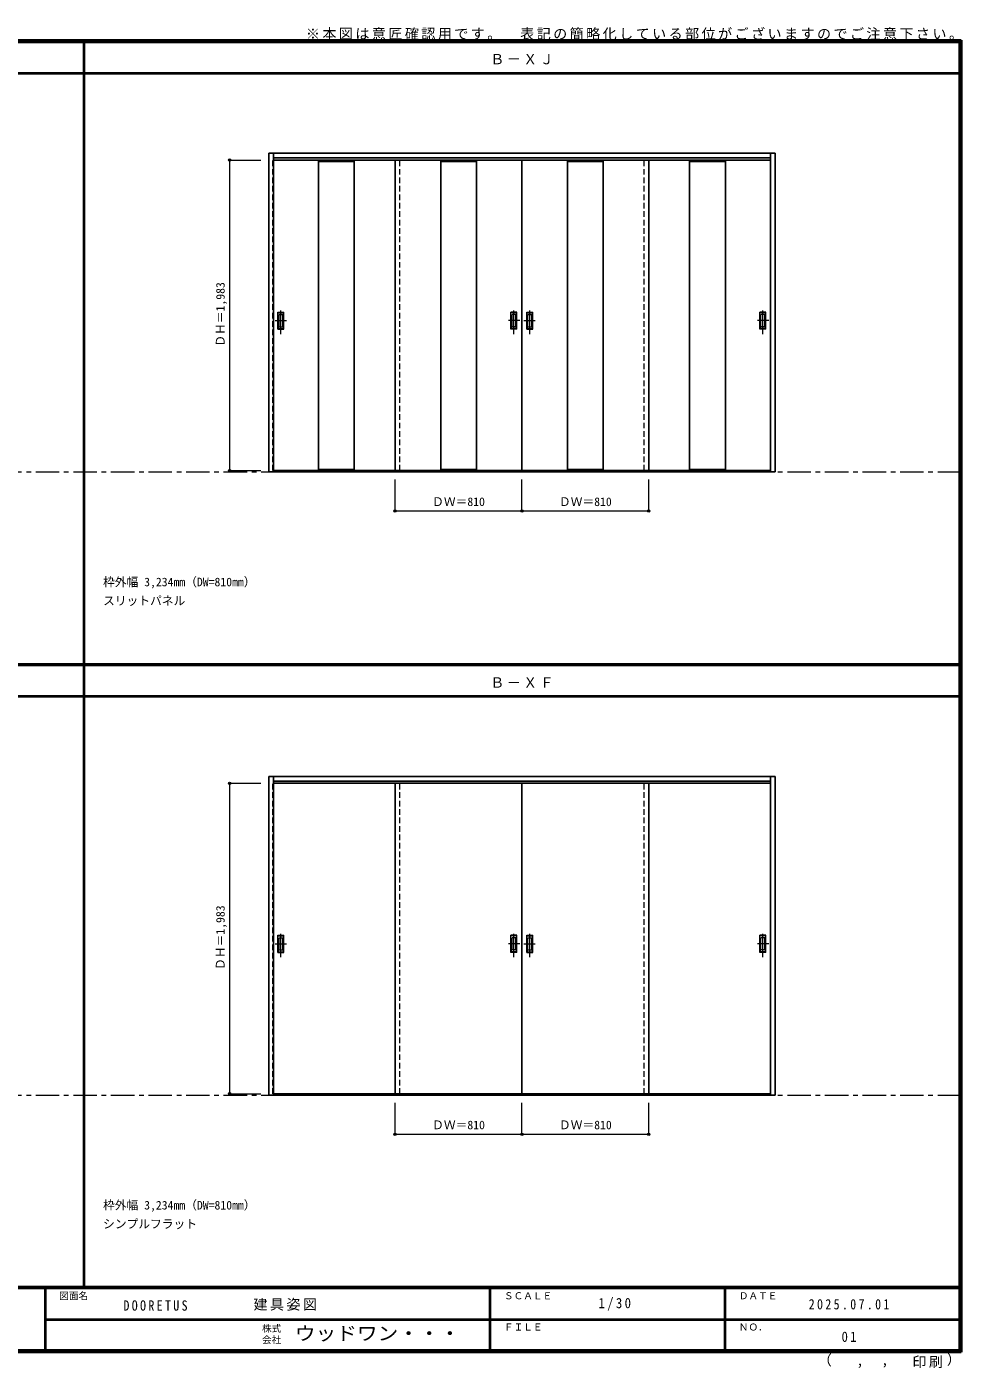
# Model space of a CAD drawing. Units: millimetres, scale not verified. Extents: x -6000 to 5700, y -4307 to 4260.
# Drawn here: x -267 to 5700, y -4307 to 4260 of the extents above; entities that cross this region are included whole.
import ezdxf
from ezdxf.enums import TextEntityAlignment as Align

# ---------------------------------------------------------------- set-up
doc = ezdxf.new("R2010")
doc.units = ezdxf.units.MM
doc.header["$LTSCALE"] = 30
doc.header["$PDMODE"] = 32
doc.header["$PDSIZE"] = 15
doc.linetypes.add('CHAIN1', pattern=[8, 5, -1, 1, -1])
doc.linetypes.add('DASHED1', pattern=[1.8, 1.2, -0.6])
for name, color, linetype, lineweight in [('0-1_通り芯', 7, 'CHAIN1', 18), ('0-2_扉', 3, 'Continuous', 25), ('0-4_枠', 3, 'Continuous', 25), ('0-6_引手', 7, 'Continuous', 18), ('0-B_寸法', 7, 'Continuous', 9), ('F-1_枠', 6, 'Continuous', 40)]:
    doc.layers.add(name, color=color, linetype=linetype, lineweight=lineweight)
doc.layers.add('0-A_文字', color=7, linetype='Continuous')
doc.layers.add('F-A_文字', color=7, linetype='Continuous')
doc.styles.add('ＭＳ ゴシック', font='')
doc.styles.get('ＭＳ ゴシック').set_extended_font_data('MS Gothic')

msp = doc.modelspace()

# ---------------------------------------------------------------- linework, layer by layer
at = {"layer": '0-1_通り芯'}
for p, q in [((-5490, 1418), (5690, 1418)), ((-5490, -2562.5), (5690, -2562.5))]:
    msp.add_line(p, q, dxfattribs=at)
at = {"layer": '0-2_扉', "color": 4, "linetype": 'DASHED1', "lineweight": 9}
for p, q in [((1305, 1426), (1305, 3409)), ((1308, 3409), (1305, 3409)), ((2115, 1426), (2115, 3409)), ((3675, 1426), (3675, 3409)), ((4482, 3409), (4485, 3409)), ((4485, 1426), (4485, 3409)), ((1308, 1426), (1305, 1426)), ((4482, 1426), (4485, 1426)), ((1305, -2554.5), (1305, -571.5)), ((1308, -571.5), (1305, -571.5)), ((2115, -2554.5), (2115, -571.5)), ((3675, -2554.5), (3675, -571.5)), ((4482, -571.5), (4485, -571.5)), ((4485, -2554.5), (4485, -571.5)), ((1308, -2554.5), (1305, -2554.5)), ((4482, -2554.5), (4485, -2554.5))]:
    msp.add_line(p, q, dxfattribs=at)
at = {"layer": '0-2_扉'}
for p, q in [((2115, 3409), (1308, 3409)), ((1596, 3409), (1596, 1426)), ((1824, 3409), (1824, 1426)), ((2085, 3409), (2895, 3409)), ((2085, 1426), (2085, 3409)), ((2376, 3409), (2376, 1426)), ((2604, 3409), (2604, 1426)), ((3705, 3409), (2895, 3409)), ((2895, 1426), (2895, 3409)), ((3186, 3409), (3186, 1426)), ((3414, 3409), (3414, 1426)), ((3675, 3409), (4482, 3409)), ((3705, 1426), (3705, 3409)), ((3966, 3409), (3966, 1426)), ((4194, 3409), (4194, 1426)), ((2115, 1426), (1308, 1426)), ((2085, 1426), (2895, 1426)), ((2085, 1418), (2115, 1418)), ((3705, 1426), (2895, 1426)), ((3675, 1426), (4482, 1426)), ((3675, 1418), (3705, 1418)), ((2115, -571.5), (1308, -571.5)), ((2085, -571.5), (2895, -571.5)), ((2085, -2554.5), (2085, -571.5)), ((3705, -571.5), (2895, -571.5)), ((2895, -2554.5), (2895, -571.5)), ((3675, -571.5), (4482, -571.5)), ((3705, -2554.5), (3705, -571.5)), ((2115, -2554.5), (1308, -2554.5)), ((2085, -2554.5), (2895, -2554.5)), ((2085, -2562.5), (2115, -2562.5)), ((3705, -2554.5), (2895, -2554.5)), ((3675, -2554.5), (4482, -2554.5)), ((3675, -2562.5), (3705, -2562.5))]:
    msp.add_line(p, q, dxfattribs=at)
at = {"layer": '0-2_扉', "color": 7, "lineweight": 18}
for p, q in [((1596, 3401), (1824, 3401)), ((2376, 3401), (2604, 3401)), ((3186, 3401), (3414, 3401)), ((3966, 3401), (4194, 3401)), ((1596, 1434), (1824, 1434)), ((2376, 1434), (2604, 1434)), ((3186, 1434), (3414, 1434)), ((3966, 1434), (4194, 1434))]:
    msp.add_line(p, q, dxfattribs=at)
at = {"layer": '0-4_枠'}
for p, q in [((1278, 1418), (1278, 3453)), ((1278, 3453), (4512, 3453)), ((1308, 1418), (1308, 3453)), ((4482, 1418), (4482, 3453)), ((4512, 1418), (4512, 3453)), ((1308, 3423), (4482, 3423)), ((1308, 1418), (1278, 1418)), ((4482, 1421), (1308, 1421)), ((4482, 1418), (1308, 1418)), ((4512, 1418), (4482, 1418)), ((1278, -2562.5), (1278, -527.5)), ((1278, -527.5), (4512, -527.5)), ((1308, -2562.5), (1308, -527.5)), ((1308, -557.5), (4482, -557.5)), ((4482, -2562.5), (4482, -527.5)), ((4512, -2562.5), (4512, -527.5)), ((1308, -2562.5), (1278, -2562.5)), ((4482, -2559.5), (1308, -2559.5)), ((4482, -2562.5), (1308, -2562.5)), ((4512, -2562.5), (4482, -2562.5))]:
    msp.add_line(p, q, dxfattribs=at)
at = {"layer": '0-6_引手'}
for p, q in [((1337, 2438.5), (1375, 2438.5)), ((1337, 2328.5), (1337, 2438.5)), ((1343.5, 2422.5), (1368.5, 2422.5)), ((1343.5, 2344.5), (1343.5, 2422.5)), ((1368.5, 2344.5), (1368.5, 2422.5)), ((1375, 2328.5), (1375, 2438.5)), ((2863, 2438.5), (2825, 2438.5)), ((2825, 2328.5), (2825, 2438.5)), ((2856.5, 2422.5), (2831.5, 2422.5)), ((2831.5, 2344.5), (2831.5, 2422.5)), ((2856.5, 2344.5), (2856.5, 2422.5)), ((2863, 2328.5), (2863, 2438.5)), ((2927, 2438.5), (2965, 2438.5)), ((2927, 2328.5), (2927, 2438.5)), ((2933.5, 2422.5), (2958.5, 2422.5)), ((2933.5, 2344.5), (2933.5, 2422.5)), ((2958.5, 2344.5), (2958.5, 2422.5)), ((2965, 2328.5), (2965, 2438.5)), ((4453, 2438.5), (4415, 2438.5)), ((4415, 2328.5), (4415, 2438.5)), ((4446.5, 2422.5), (4421.5, 2422.5)), ((4421.5, 2344.5), (4421.5, 2422.5)), ((4446.5, 2344.5), (4446.5, 2422.5)), ((4453, 2328.5), (4453, 2438.5)), ((1337, 2328.5), (1375, 2328.5)), ((1343.5, 2344.5), (1368.5, 2344.5)), ((2863, 2328.5), (2825, 2328.5)), ((2856.5, 2344.5), (2831.5, 2344.5)), ((2927, 2328.5), (2965, 2328.5)), ((2933.5, 2344.5), (2958.5, 2344.5)), ((4453, 2328.5), (4415, 2328.5)), ((4446.5, 2344.5), (4421.5, 2344.5)), ((1337, -1542), (1375, -1542)), ((1337, -1652), (1337, -1542)), ((1375, -1652), (1375, -1542)), ((2863, -1542), (2825, -1542)), ((2825, -1652), (2825, -1542)), ((2863, -1652), (2863, -1542)), ((2927, -1542), (2965, -1542)), ((2927, -1652), (2927, -1542)), ((2965, -1652), (2965, -1542)), ((4453, -1542), (4415, -1542)), ((4415, -1652), (4415, -1542)), ((4453, -1652), (4453, -1542)), ((1343.5, -1558), (1368.5, -1558)), ((1343.5, -1636), (1343.5, -1558)), ((1368.5, -1636), (1368.5, -1558)), ((2856.5, -1558), (2831.5, -1558)), ((2831.5, -1636), (2831.5, -1558)), ((2856.5, -1636), (2856.5, -1558)), ((2933.5, -1558), (2958.5, -1558)), ((2933.5, -1636), (2933.5, -1558)), ((2958.5, -1636), (2958.5, -1558)), ((4446.5, -1558), (4421.5, -1558)), ((4421.5, -1636), (4421.5, -1558)), ((4446.5, -1636), (4446.5, -1558)), ((1337, -1652), (1375, -1652)), ((1343.5, -1636), (1368.5, -1636)), ((2863, -1652), (2825, -1652)), ((2856.5, -1636), (2831.5, -1636)), ((2927, -1652), (2965, -1652)), ((2933.5, -1636), (2958.5, -1636)), ((4453, -1652), (4415, -1652)), ((4446.5, -1636), (4421.5, -1636))]:
    msp.add_line(p, q, dxfattribs=at)
at = {"layer": '0-6_引手', "linetype": 'CHAIN1'}
for p, q in [((1356, 2298.27), (1356, 2469.12)), ((2844, 2298.27), (2844, 2469.12)), ((2946, 2298.27), (2946, 2469.12)), ((4434, 2298.27), (4434, 2469.12)), ((1317.93, 2383.5), (1390.43, 2383.5)), ((2882.07, 2383.5), (2809.56, 2383.5)), ((2907.93, 2383.5), (2980.43, 2383.5)), ((4472.07, 2383.5), (4399.56, 2383.5)), ((1356, -1682.23), (1356, -1511.38)), ((2844, -1682.23), (2844, -1511.38)), ((2946, -1682.23), (2946, -1511.38)), ((4434, -1682.23), (4434, -1511.38)), ((1317.93, -1597), (1390.43, -1597)), ((2882.07, -1597), (2809.56, -1597)), ((2907.93, -1597), (2980.43, -1597)), ((4472.07, -1597), (4399.56, -1597))]:
    msp.add_line(p, q, dxfattribs=at)
at = {"layer": '0-6_引手', "linetype": 'DASHED1'}
for p, q in [((1372, 2332.5), (1372, 2434.5)), ((2828, 2332.5), (2828, 2434.5)), ((2962, 2332.5), (2962, 2434.5)), ((4418, 2332.5), (4418, 2434.5)), ((1340, 2332.5), (1372, 2332.5)), ((2860, 2332.5), (2828, 2332.5)), ((2930, 2332.5), (2962, 2332.5)), ((4450, 2332.5), (4418, 2332.5)), ((1372, -1648), (1372, -1546)), ((2828, -1648), (2828, -1546)), ((2962, -1648), (2962, -1546)), ((4418, -1648), (4418, -1546)), ((1340, -1648), (1372, -1648)), ((2860, -1648), (2828, -1648)), ((2930, -1648), (2962, -1648)), ((4450, -1648), (4418, -1648))]:
    msp.add_line(p, q, dxfattribs=at)
for points in [[(1340, 2332.5), (1340, 2434.5), (1372, 2434.5)], [(2860, 2332.5), (2860, 2434.5), (2828, 2434.5)], [(2930, 2332.5), (2930, 2434.5), (2962, 2434.5)], [(4450, 2332.5), (4450, 2434.5), (4418, 2434.5)], [(1340, -1648), (1340, -1546), (1372, -1546)], [(2860, -1648), (2860, -1546), (2828, -1546)], [(2930, -1648), (2930, -1546), (2962, -1546)], [(4450, -1648), (4450, -1546), (4418, -1546)]]:
    msp.add_lwpolyline(points, dxfattribs=at)
at = {"layer": '0-B_寸法', "color": 4}
for p, q in [((1028, 3409), (1228, 3409)), ((1028, 3409), (1028, 1426)), ((1028, 1426), (1228, 1426)), ((2085, 1168), (2085, 1368)), ((2895, 1168), (2895, 1368)), ((3705, 1168), (3705, 1368)), ((2085, 1168), (3705, 1168)), ((1028, -571.5), (1228, -571.5)), ((1028, -571.5), (1028, -2554.5)), ((1028, -2554.5), (1228, -2554.5)), ((2085, -2812.5), (2085, -2612.5)), ((2895, -2812.5), (2895, -2612.5)), ((3705, -2812.5), (3705, -2612.5)), ((2085, -2812.5), (3705, -2812.5))]:
    msp.add_line(p, q, dxfattribs=at)
at = {"layer": '0-B_寸法'}
for p in [(1028, 3409), (1028, 1426), (2085, 1168), (2895, 1168), (3705, 1168), (1028, -571.5), (1028, -2554.5), (2085, -2812.5), (2895, -2812.5), (3705, -2812.5)]:
    msp.add_point(p, dxfattribs=at)
at = {"layer": 'F-1_枠'}
for p, q in [((-6000, 4175), (5700, 4175)), ((-6000, 4170), (5700, 4170)), ((-6000, 4165), (5700, 4165)), ((100, -3790), (100, 4175)), ((5690, 4175), (5690, -4205)), ((5695, 4175), (5695, -4205)), ((5700, 4175), (5700, -4205)), ((-6000, 3965), (5700, 3965)), ((-6000, 190.5), (5700, 190.5)), ((-6000, 187.5), (5700, 187.5)), ((-6000, 184.5), (5700, 184.5)), ((-6000, -15.5), (5700, -15.5)), ((5700, -3790), (-6000, -3790)), ((5700, -3795), (-6000, -3795)), ((-150, -3795), (-150, -4195)), ((2690, -3795), (2690, -4195)), ((4190, -3795), (4190, -4195)), ((-150, -3995), (5690, -3995.01)), ((5700, -4195), (-6000, -4195)), ((5700, -4200), (-6000, -4200)), ((5700, -4205), (-6000, -4205))]:
    msp.add_line(p, q, dxfattribs=at)

# ---------------------------------------------------------------- texts
at = {"layer": '0-A_文字', "style": 'ＭＳ ゴシック'}
for s, p in [('枠外幅 3,234mm（DW=810mm）', (220, 670.5)), ('スリットパネル', (220, 550.5)), ('枠外幅 3,234mm（DW=810mm）', (220, -3310)), ('シンプルフラット', (220, -3430))]:
    msp.add_text(s, height=54.99, dxfattribs=at).set_placement(p, align=Align.BOTTOM_LEFT)
at = {"layer": '0-A_文字', "char_height": 65.98, "attachment_point": 7, "style": 'ＭＳ ゴシック'}
for s, insert in [('\\T1.17;※本図は意匠確認用です。\u3000表記の簡略化している部位がございますのでご注意下さい。', (1515, 4175)), ('\\T1.17;Ｂ－ＸＪ', (2692.5, 4020)), ('\\T1.17;Ｂ－ＸＦ', (2692.5, 39.5))]:
    msp.add_mtext(s, dxfattribs=dict(at, insert=insert))
at = {"layer": '0-B_寸法', "style": 'ＭＳ ゴシック'}
for p in [(1013, 2217.25), (1013, -1763.25)]:
    msp.add_text('ＤＨ＝1,983', height=54.99, rotation=90, dxfattribs=at).set_placement(p, align=Align.BOTTOM_LEFT)
for p in [(2321.25, 1183), (3131.25, 1183), (2321.25, -2797.5), (3131.25, -2797.5)]:
    msp.add_text('ＤＷ＝810', height=54.99, dxfattribs=at).set_placement(p, align=Align.BOTTOM_LEFT)
at = {"layer": 'F-A_文字', "style": 'ＭＳ ゴシック'}
for s, height, p in [('図面名', 43.99, (-60, -3880)), ('ＳＣＡＬＥ', 43.99, (2780, -3880)), ('ＤＡＴＥ', 43.99, (4280, -3880)), ('株式', 43.99, (1235, -4089)), ('ＦＩＬＥ', 43.99, (2780, -4080)), ('ＮＯ．', 43.99, (4280, -4080)), ('会社', 43.99, (1235, -4161)), ('（', 65.98, (4784.03, -4308.31)), (',', 65.98, (5031.28, -4308.31)), (',', 65.98, (5190.2, -4305.53)), ('）', 65.98, (5608.4, -4304.13))]:
    msp.add_text(s, height=height, dxfattribs=at).set_placement(p, align=Align.BOTTOM_LEFT)
at = {"layer": 'F-A_文字', "style": 'ＭＳ ゴシック', "width": 1.1}
msp.add_text('ウッドワン・・・', height=87.98, dxfattribs=at).set_placement((1445, -4155), align=Align.BOTTOM_LEFT)
at = {"layer": 'F-A_文字', "char_height": 65.98, "attachment_point": 7, "style": 'ＭＳ ゴシック'}
for s, insert in [('\\T1.38;\\W0.9;1/30', (3383.75, -3940)), ('\\T1.39;\\W0.85;DOORETUS', (350, -3940.79)), ('\\T1.17;建具姿図', (1180.42, -3940)), ('\\T1.39;\\W0.85;2025.07.01', (4726.25, -3932.5)), ('\\T1.36;\\W0.9;01', (4936.25, -4140)), ('\\T1.17;印刷', (5388.15, -4306.92))]:
    msp.add_mtext(s, dxfattribs=dict(at, insert=insert))

doc.saveas('drawing.dxf')
